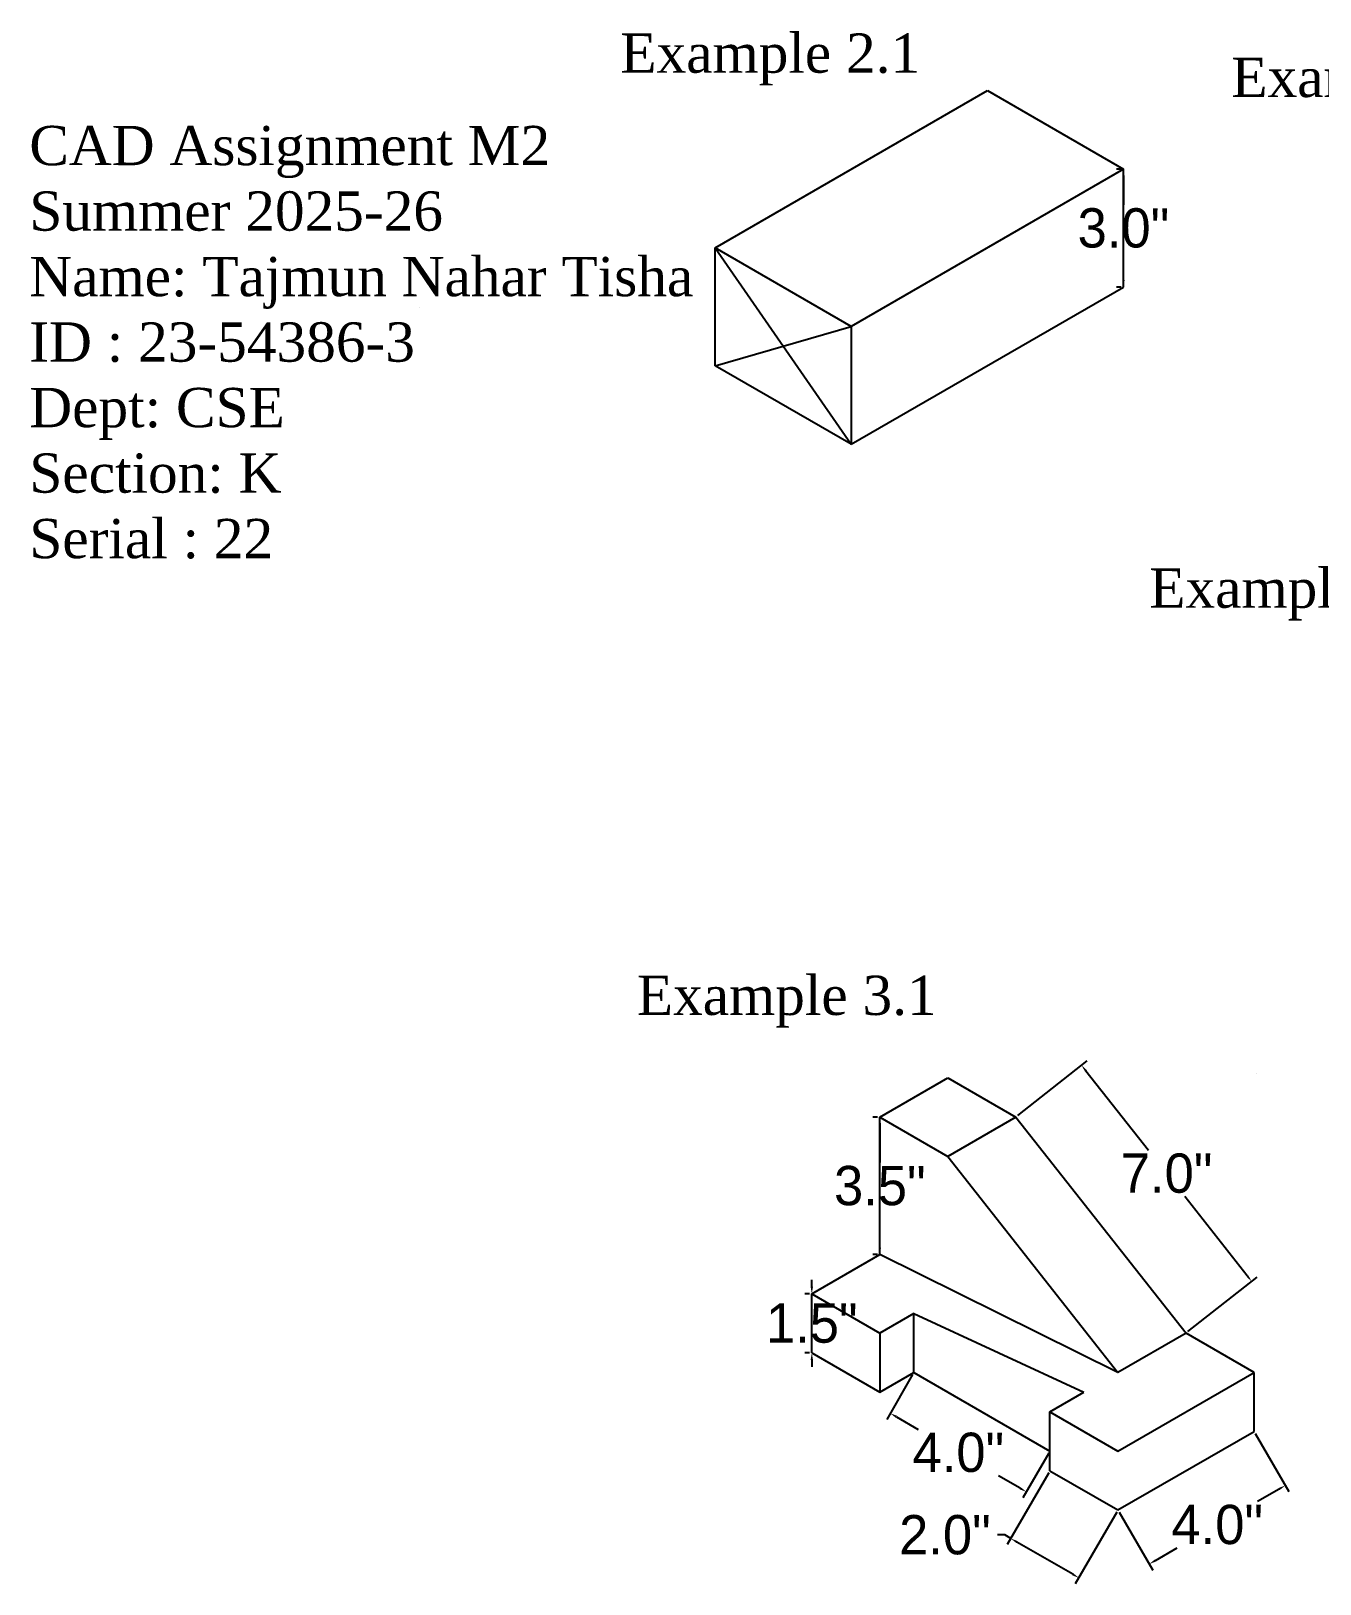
# Model space of a CAD drawing. Header units: inches. Extents: x 3.1 to 85.7, y -11.6 to 33.6.
# Drawn here: x 3.11 to 35.92, y -5.94 to 33.58 of the extents above; entities that cross this region are included whole.
import ezdxf

# ---------------------------------------------------------------- set-up
doc = ezdxf.new("R2010")
doc.units = ezdxf.units.IN
doc.header["$MEASUREMENT"] = 0
doc.dimstyles.get("Standard").update_dxf_attribs({"dimtxt": 1, "dimasz": 0.18, "dimexe": 0.18, "dimexo": 0.0625, "dimgap": 0.09, "dimtad": 0, "dimtih": 1, "dimtoh": 1, "dimdec": 1, "dimzin": 0, "dimdsep": 46, "dimlunit": 3, "dimtxsty": 'Standard', "dimcen": 0.09, "dimadec": 0, "dimazin": 0, "dimtfac": 1, "dimtdec": 1, "dimtofl": 0, "dimtmove": 0, "dimatfit": 3, "dimfxl": 1, "dimtolj": 1, "dimtzin": 0, "dimarcsym": 0})

# ---------------------------------------------------------------- blocks, each defined once
blk = doc.blocks.new('*D1')
at = {"color": 0, "lineweight": -2}
for p, q in [((30.857, 30.064), (30.739, 30.064)), ((30.919, 29.884), (30.919, 29.154)), ((30.919, 27.244), (30.919, 27.974)), ((30.857, 27.064), (30.739, 27.064))]:
    blk.add_line(p, q, dxfattribs=at)
at = {"color": 0}
for points in [[(30.889, 29.884), (30.949, 29.884), (30.919, 30.064)], [(30.889, 27.244), (30.949, 27.244), (30.919, 27.064)]]:
    blk.add_solid(points, dxfattribs=at)
at = {"layer": 'Defpoints', "color": 0}
for p in [(30.919, 30.064), (30.919, 27.064), (30.919, 27.064)]:
    blk.add_point(p, dxfattribs=at)
at = {"color": 0, "insert": (30.919, 28.564), "char_height": 1, "attachment_point": 5}
blk.add_mtext('\\A1;3.0"', dxfattribs=at)
blk = doc.blocks.new('*D30')
at = {"color": 0, "lineweight": -2}
for p, q in [((24.655, 5.941), (24.538, 5.941)), ((24.718, 5.761), (24.718, 4.781)), ((24.718, 2.621), (24.718, 3.601)), ((24.655, 2.441), (24.538, 2.441))]:
    blk.add_line(p, q, dxfattribs=at)
at = {"color": 0}
for points in [[(24.688, 5.761), (24.748, 5.761), (24.718, 5.941)], [(24.688, 2.621), (24.748, 2.621), (24.718, 2.441)]]:
    blk.add_solid(points, dxfattribs=at)
at = {"layer": 'Defpoints', "color": 0}
for p in [(24.718, 5.941), (24.718, 2.441), (24.718, 2.441)]:
    blk.add_point(p, dxfattribs=at)
at = {"color": 0, "insert": (24.718, 4.191), "char_height": 1, "attachment_point": 5}
blk.add_mtext('\\A1;3.5"', dxfattribs=at)
blk = doc.blocks.new('*D32')
at = {"color": 0, "lineweight": -2}
for p, q in [((22.986, 1.621), (22.986, 1.801)), ((22.923, 1.441), (22.806, 1.441)), ((22.923, -0.059), (22.806, -0.059)), ((22.986, -0.239), (22.986, -0.419))]:
    blk.add_line(p, q, dxfattribs=at)
at = {"color": 0}
for points in [[(22.956, 1.621), (23.016, 1.621), (22.986, 1.441)], [(22.956, -0.239), (23.016, -0.239), (22.986, -0.059)]]:
    blk.add_solid(points, dxfattribs=at)
at = {"layer": 'Defpoints', "color": 0}
for p in [(22.986, 1.441), (22.986, -0.059), (22.986, -0.059)]:
    blk.add_point(p, dxfattribs=at)
at = {"color": 0, "insert": (22.986, 0.691), "char_height": 1, "attachment_point": 5}
blk.add_mtext('\\A1;1.5"', dxfattribs=at)
blk = doc.blocks.new('*D51')
at = {"color": 0, "lineweight": -2}
for p, q in [((25.553, -0.613), (24.894, -1.754)), ((25.14, -1.688), (25.694, -2.008)), ((29.017, -2.613), (28.358, -3.754)), ((28.292, -3.508), (27.738, -3.188))]:
    blk.add_line(p, q, dxfattribs=at)
at = {"color": 0}
for points in [[(25.155, -1.662), (25.125, -1.714), (24.984, -1.598)], [(28.307, -3.482), (28.277, -3.534), (28.448, -3.598)]]:
    blk.add_solid(points, dxfattribs=at)
at = {"layer": 'Defpoints', "color": 0}
for p in [(25.584, -0.559), (29.048, -2.559), (28.448, -3.598)]:
    blk.add_point(p, dxfattribs=at)
at = {"color": 0, "insert": (26.716, -2.598), "char_height": 1, "attachment_point": 5}
blk.add_mtext('\\A1;4.0"', dxfattribs=at)
blk = doc.blocks.new('*D79')
at = {"color": 0, "lineweight": -2}
for p, q in [((34.275, -2.113), (35.129, -3.591)), ((34.883, -3.525), (34.329, -3.845)), ((30.811, -4.113), (31.665, -5.591)), ((31.731, -5.345), (32.285, -5.025))]:
    blk.add_line(p, q, dxfattribs=at)
at = {"color": 0}
for points in [[(34.868, -3.499), (34.898, -3.551), (35.039, -3.435)], [(31.716, -5.319), (31.746, -5.371), (31.575, -5.435)]]:
    blk.add_solid(points, dxfattribs=at)
at = {"layer": 'Defpoints', "color": 0}
for p in [(34.244, -2.059), (30.78, -4.059), (31.575, -5.435)]:
    blk.add_point(p, dxfattribs=at)
at = {"color": 0, "insert": (33.307, -4.435), "char_height": 1, "attachment_point": 5}
blk.add_mtext('\\A1;4.0"', dxfattribs=at)
blk = doc.blocks.new('*D80')
at = {"color": 0, "lineweight": -2}
for p, q in [((29.017, -3.113), (27.961, -4.941)), ((30.749, -4.113), (29.693, -5.941)), ((27.895, -4.695), (27.715, -4.695)), ((28.051, -4.785), (27.895, -4.695)), ((29.627, -5.695), (28.207, -4.875))]:
    blk.add_line(p, q, dxfattribs=at)
at = {"color": 0}
for points in [[(28.222, -4.849), (28.192, -4.901), (28.051, -4.785)], [(29.642, -5.669), (29.612, -5.721), (29.783, -5.785)]]:
    blk.add_solid(points, dxfattribs=at)
at = {"layer": 'Defpoints', "color": 0}
for p in [(29.048, -3.059), (30.78, -4.059), (28.051, -4.785)]:
    blk.add_point(p, dxfattribs=at)
at = {"color": 0, "insert": (26.375, -4.695), "char_height": 1, "attachment_point": 5}
blk.add_mtext('\\A1;2.0"', dxfattribs=at)
blk = doc.blocks.new('*D81')
at = {"color": 0, "lineweight": -2}
for p, q in [((28.231, 5.98), (29.995, 7.368)), ((29.964, 7.116), (31.554, 5.097)), ((34.072, 1.898), (32.483, 3.917)), ((32.561, 0.48), (34.325, 1.868))]:
    blk.add_line(p, q, dxfattribs=at)
at = {"color": 0}
for points in [[(29.988, 7.134), (29.941, 7.097), (29.853, 7.257)], [(34.095, 1.917), (34.048, 1.88), (34.183, 1.757)]]:
    blk.add_solid(points, dxfattribs=at)
at = {"layer": 'Defpoints', "color": 0}
for p in [(29.853, 7.257), (28.182, 5.941), (32.512, 0.441)]:
    blk.add_point(p, dxfattribs=at)
at = {"color": 0, "insert": (32.018, 4.507), "char_height": 1, "attachment_point": 5}
blk.add_mtext('\\A1;7.0"', dxfattribs=at)

msp = doc.modelspace()

# ---------------------------------------------------------------- linework, layer by layer
for p, q in [((20.527, 28.064), (27.455, 32.064)), ((27.455, 32.064), (30.919, 30.064)), ((30.919, 30.064), (23.991, 26.064)), ((30.919, 27.064), (30.919, 30.064)), ((23.991, 26.064), (20.527, 28.064)), ((20.527, 25.064), (20.527, 28.064)), ((20.527, 28.064), (23.991, 23.064)), ((23.991, 23.064), (30.919, 27.064)), ((12.999, 26.546), (12.999, 26.546)), ((20.527, 25.064), (23.991, 26.064)), ((23.991, 26.064), (23.991, 23.064)), ((23.991, 23.064), (20.527, 25.064)), ((23.991, 23.064), (23.991, 23.064)), ((24.718, 5.941), (26.45, 6.941)), ((26.45, 6.941), (28.182, 5.941)), ((34.301, 7.049), (34.301, 7.049)), ((24.718, 2.441), (24.718, 5.941)), ((24.718, 5.941), (26.45, 4.941)), ((28.182, 5.941), (26.45, 4.941)), ((28.182, 5.941), (32.512, 0.441)), ((26.45, 4.941), (30.78, -0.559)), ((22.986, 1.441), (24.718, 2.441)), ((30.78, -0.559), (24.718, 2.441)), ((22.986, -0.059), (22.986, 1.441)), ((22.986, 1.441), (24.718, 0.441)), ((25.584, 0.941), (24.718, 0.441)), ((25.584, -0.559), (25.584, 0.941)), ((25.584, 0.941), (29.914, -1.059)), ((24.718, 0.441), (24.718, -1.059)), ((32.512, 0.441), (30.78, -0.559)), ((34.244, -0.559), (32.512, 0.441)), ((22.986, -0.059), (24.718, -1.059)), ((24.718, -1.059), (25.584, -0.559)), ((25.584, -0.559), (29.048, -2.559)), ((30.78, -2.559), (34.244, -0.559)), ((34.244, -2.059), (34.244, -0.559)), ((29.048, -1.559), (29.914, -1.059)), ((29.048, -3.059), (29.048, -1.559)), ((29.048, -1.559), (30.78, -2.559)), ((30.78, -4.059), (34.244, -2.059)), ((29.048, -3.059), (30.78, -4.059))]:
    msp.add_line(p, q)

# ---------------------------------------------------------------- texts
at = {"char_height": 1, "attachment_point": 1}
for s, insert in [('{\\fTimes New Roman|b0|i0|c0|p18;Example 2.1}', (18.111, 33.52)), ('{\\fTimes New Roman|b0|i0|c0|p18;Example 2.2}', (33.665, 32.901)), ('{\\fTimes New Roman|b0|i0|c0|p18;CAD Assignment M2\\PSummer 2025-26\\PName: Tajmun Nahar Tisha\\PID : 23-54386-3\\PDept: CSE\\PSection: K\\PSerial : 22}', (3.067, 31.167)), ('{\\fTimes New Roman|b0|i0|c0|p18;Example 2.4}', (31.575, 19.903)), ('{\\fTimes New Roman|b0|i0|c0|p18;Example 3.1}', (18.531, 9.54))]:
    msp.add_mtext(s, dxfattribs=dict(at, insert=insert))

# ---------------------------------------------------------------- dimensions: what is measured, and where the dimension line sits
for base, p1, p2, picture, middle in [((30.919, 27.064), (30.919, 30.064), (30.919, 27.064), '*D1', (30.919, 28.564)), ((24.718, 2.441), (24.718, 5.941), (24.718, 2.441), '*D30', (24.718, 4.191)), ((22.986, -0.059), (22.986, 1.441), (22.986, -0.059), '*D32', (22.986, 0.691))]:
    dim = msp.add_linear_dim(base=base, p1=p1, p2=p2, angle=90, dimstyle='Standard')
    dim.commit()
    dim.dimension.update_dxf_attribs({"geometry": picture, "text_midpoint": middle})
for p1, p2, distance, picture, middle in [((32.512, 0.441), (28.182, 5.941), -2.127, '*D81', (32.018, 4.507)), ((25.584, -0.559), (29.048, -2.559), -1.2, '*D51', (26.716, -2.598)), ((34.244, -2.059), (30.78, -4.059), 1.589, '*D79', (33.307, -4.435)), ((30.78, -4.059), (29.048, -3.059), 1.994, '*D80', (26.375, -4.695))]:
    dim = msp.add_aligned_dim(p1=p1, p2=p2, distance=distance, dimstyle='Standard')
    dim.commit()
    dim.dimension.update_dxf_attribs({"geometry": picture, "text_midpoint": middle})

doc.saveas('drawing.dxf')
